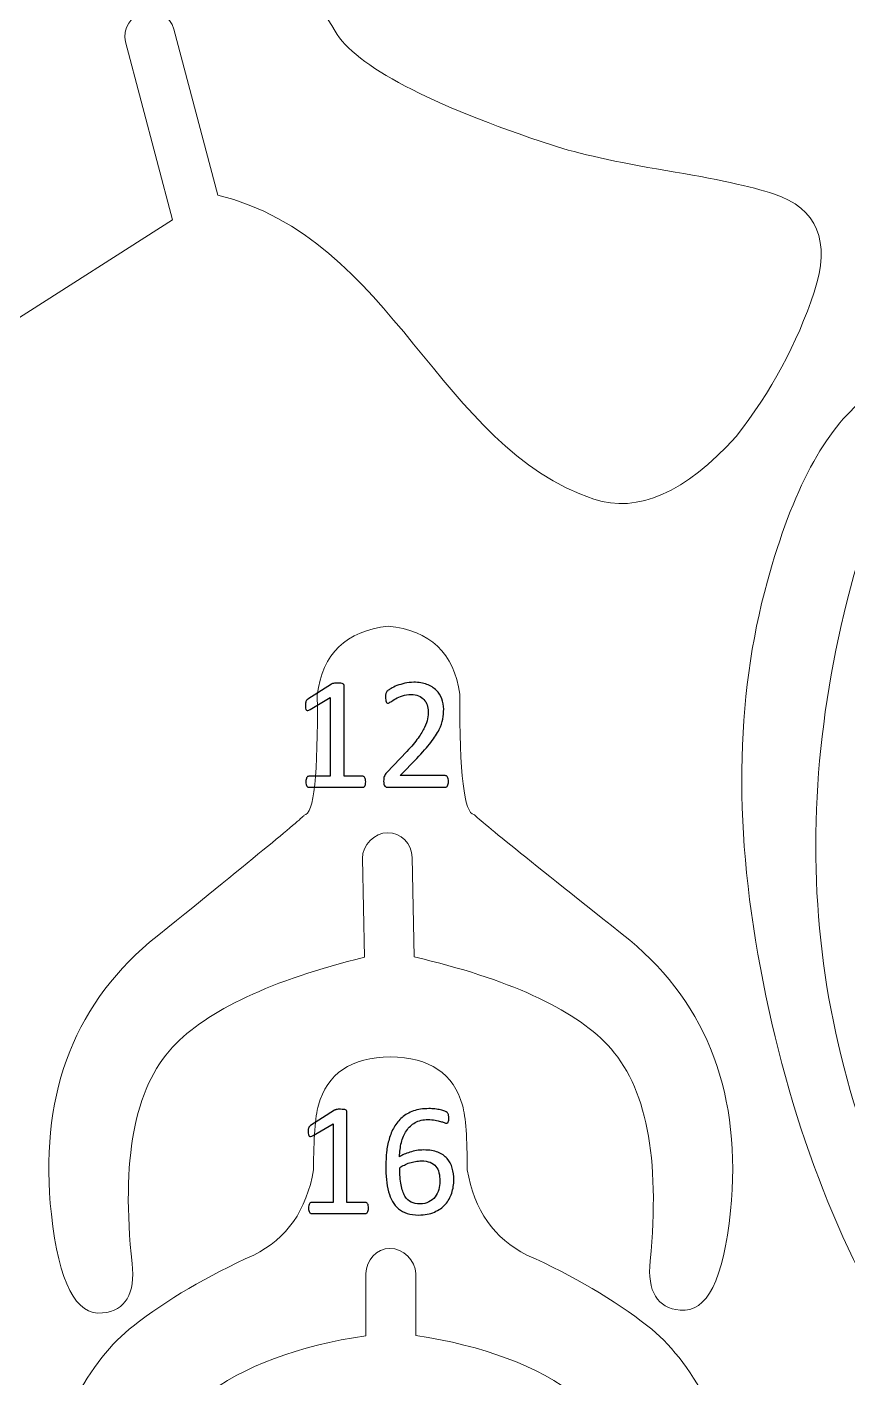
# Model space of a CAD drawing. Header units: inches. Extents: x -2.74 to 3.04, y -4.95 to 0.91.
# Drawn here: x 0.945 to 1.78, y -3.617 to -2.242 of the extents above; entities that cross this region are included whole.
import ezdxf

# ---------------------------------------------------------------- set-up
doc = ezdxf.new("R2010")
doc.units = ezdxf.units.IN
doc.header["$MEASUREMENT"] = 0
doc.layers.add('Layer 1', color=7, linetype='Continuous')

msp = doc.modelspace()

# ---------------------------------------------------------------- linework, layer by layer
at = {"layer": 'Layer 1', "color": 1, "lineweight": 9}
for points, knots in [([(1.0927, -2.4378), (1.0927, -2.4378), (0.9324, -2.5403), (0.9324, -2.5403), (0.9324, -2.5403), (0.9101, -2.533), (0.8851, -2.4835), (0.8576, -2.392), (0.8576, -2.392), (0.8773, -2.3572), (0.8871, -2.3399), (0.8871, -2.3399), (0.8871, -2.3399), (0.8982, -2.3064), (0.8578, -2.2787), (0.7661, -2.2567), (0.7661, -2.2567), (0.7549, -2.2406), (0.7492, -2.1955), (0.749, -2.1212), (0.749, -2.1212), (0.7487, -2.0469), (0.7523, -1.9986), (0.7596, -1.9763), (0.7596, -1.9763), (0.8066, -1.9588), (0.8344, -1.937), (0.843, -1.911), (0.843, -1.911), (0.8516, -1.885), (0.8441, -1.8608), (0.8205, -1.8386), (0.8205, -1.8386), (0.7969, -1.8164), (0.7881, -1.796), (0.7943, -1.7774), (0.7943, -1.7774), (0.7943, -1.7774), (0.7979, -1.7663), (0.7979, -1.7663), (0.7979, -1.7663), (0.8016, -1.7551), (0.8115, -1.7439), (0.8275, -1.7327), (0.8275, -1.7327), (1.0253, -1.6206), (1.1642, -1.4933), (1.2442, -1.3506), (1.2442, -1.3506), (1.2626, -1.3072), (1.2792, -1.2632), (1.2939, -1.2186), (1.2939, -1.2186), (1.321, -1.1739), (1.3581, -1.1552), (1.4051, -1.1625), (1.4051, -1.1625), (1.4125, -1.1278), (1.4074, -1.0993), (1.39, -1.0771), (1.39, -1.0771), (1.3726, -1.0549), (1.3657, -1.0382), (1.3694, -1.027), (1.3694, -1.027), (1.4198, -0.9117), (1.445, -0.854), (1.445, -0.854), (1.445, -0.854), (1.456, -0.8206), (1.4627, -0.7723), (1.4649, -0.7091), (1.4649, -0.7091), (1.4672, -0.6459), (1.4726, -0.6014), (1.4812, -0.5753), (1.4812, -0.5753), (1.4861, -0.5604), (1.4988, -0.5502), (1.5192, -0.5445), (1.5192, -0.5445), (1.5396, -0.5389), (1.5516, -0.5305), (1.5553, -0.5194), (1.5553, -0.5194), (1.5602, -0.5045), (1.544, -0.4785), (1.5068, -0.4415), (1.5068, -0.4415), (1.5053, -0.3833), (1.4822, -0.3283), (1.4375, -0.2764), (1.4375, -0.2764), (1.4375, -0.2764), (1.4392, -0.2337), (1.4392, -0.2337), (1.4392, -0.2337), (1.4502, -0.2002), (1.5171, -0.2037), (1.6398, -0.2442), (1.6398, -0.2442), (1.6398, -0.2442), (1.6522, -0.2503), (1.677, -0.2626), (1.677, -0.2626), (1.6884, -0.3282), (1.7041, -0.387), (1.7241, -0.4389), (1.7241, -0.4389), (1.6993, -0.4514), (1.6827, -0.4706), (1.6741, -0.4967), (1.6741, -0.4967), (1.668, -0.5153), (1.6745, -0.5329), (1.6938, -0.5495), (1.6938, -0.5495), (1.713, -0.5662), (1.719, -0.5857), (1.7116, -0.608), (1.7116, -0.608), (1.7067, -0.6229), (1.6966, -0.6474), (1.6812, -0.6815), (1.6812, -0.6815), (1.6659, -0.7156), (1.6551, -0.7419), (1.649, -0.7605), (1.649, -0.7605), (1.6257, -0.8312), (1.6191, -0.9104), (1.6293, -0.9983), (1.6293, -0.9983), (1.6395, -1.0862), (1.6428, -1.1357), (1.6391, -1.1469), (1.6391, -1.1469), (1.6354, -1.158), (1.6212, -1.1698), (1.5965, -1.1823), (1.5965, -1.1823), (1.5718, -1.1947), (1.5564, -1.2103), (1.5502, -1.2289), (1.5502, -1.2289), (1.5416, -1.2549), (1.5517, -1.2871), (1.5803, -1.3253), (1.5803, -1.3253), (1.4592, -1.4174), (1.3756, -1.496), (1.3294, -1.5611), (1.3294, -1.5611), (1.2832, -1.6263), (1.2355, -1.7332), (1.1865, -1.882), (1.1865, -1.882), (1.1804, -1.9006), (1.1656, -1.9173), (1.1421, -1.9323), (1.1421, -1.9323), (1.1186, -1.9472), (1.105, -1.9603), (1.1014, -1.9714), (1.1014, -1.9714), (1.0977, -1.9826), (1.1145, -2.0129), (1.1518, -2.0623), (1.1518, -2.0623), (1.1854, -2.1228), (1.2209, -2.184), (1.2583, -2.2458), (1.2583, -2.2458), (1.2794, -2.2816), (1.3532, -2.3204), (1.4797, -2.3621), (1.4797, -2.3621), (1.5057, -2.3706), (1.5441, -2.3792), (1.5949, -2.3877), (1.5949, -2.3877), (1.6457, -2.3962), (1.6823, -2.4041), (1.7046, -2.4115), (1.7046, -2.4115), (1.7492, -2.4262), (1.7629, -2.4596), (1.7458, -2.5116), (1.7458, -2.5116), (1.7286, -2.5637), (1.7022, -2.6127), (1.6664, -2.6586), (1.6664, -2.6586), (1.6146, -2.7157), (1.5664, -2.737), (1.5217, -2.7222), (1.5217, -2.7222), (1.3645, -2.6704), (1.3172, -2.4562), (1.1388, -2.4128)], [0, 0, 0, 0, 0.02, 0.02, 0.02, 0.02, 0.04, 0.04, 0.04, 0.04, 0.06, 0.06, 0.06, 0.06, 0.08, 0.08, 0.08, 0.08, 0.1, 0.1, 0.1, 0.1, 0.12, 0.12, 0.12, 0.12, 0.14, 0.14, 0.14, 0.14, 0.16, 0.16, 0.16, 0.16, 0.18, 0.18, 0.18, 0.18, 0.2, 0.2, 0.2, 0.2, 0.22, 0.22, 0.22, 0.22, 0.24, 0.24, 0.24, 0.24, 0.26, 0.26, 0.26, 0.26, 0.28, 0.28, 0.28, 0.28, 0.3, 0.3, 0.3, 0.3, 0.32, 0.32, 0.32, 0.32, 0.34, 0.34, 0.34, 0.34, 0.36, 0.36, 0.36, 0.36, 0.38, 0.38, 0.38, 0.38, 0.4, 0.4, 0.4, 0.4, 0.42, 0.42, 0.42, 0.42, 0.44, 0.44, 0.44, 0.44, 0.46, 0.46, 0.46, 0.46, 0.48, 0.48, 0.48, 0.48, 0.5, 0.5, 0.5, 0.5, 0.52, 0.52, 0.52, 0.52, 0.54, 0.54, 0.54, 0.54, 0.56, 0.56, 0.56, 0.56, 0.58, 0.58, 0.58, 0.58, 0.6, 0.6, 0.6, 0.6, 0.62, 0.62, 0.62, 0.62, 0.64, 0.64, 0.64, 0.64, 0.66, 0.66, 0.66, 0.66, 0.68, 0.68, 0.68, 0.68, 0.7, 0.7, 0.7, 0.7, 0.72, 0.72, 0.72, 0.72, 0.74, 0.74, 0.74, 0.74, 0.76, 0.76, 0.76, 0.76, 0.78, 0.78, 0.78, 0.78, 0.8, 0.8, 0.8, 0.8, 0.82, 0.82, 0.82, 0.82, 0.84, 0.84, 0.84, 0.84, 0.86, 0.86, 0.86, 0.86, 0.88, 0.88, 0.88, 0.88, 0.9, 0.9, 0.9, 0.9, 0.92, 0.92, 0.92, 0.92, 0.94, 0.94, 0.94, 0.94, 0.96, 0.96, 0.96, 0.96, 0.98, 0.98, 0.98, 0.98, 1, 1, 1, 1]), ([(1.1388, -2.4128), (1.1388, -2.4128), (1.0943, -2.2438), (1.0943, -2.2438), (1.0943, -2.2438), (1.0907, -2.2308), (1.0769, -2.2222), (1.0639, -2.2259), (1.0639, -2.2259), (1.0509, -2.2295), (1.0414, -2.2438), (1.045, -2.2568), (1.045, -2.2568), (1.045, -2.2568), (1.0927, -2.4378), (1.0927, -2.4378)], [0, 0, 0, 0, 0.25, 0.25, 0.25, 0.25, 0.5, 0.5, 0.5, 0.5, 0.75, 0.75, 0.75, 0.75, 1, 1, 1, 1]), ([(1.8476, -3.6049), (1.7753, -3.4958), (1.724, -3.3654), (1.6938, -3.2136), (1.6938, -3.2136), (1.6636, -3.0619), (1.6651, -2.926), (1.6982, -2.8059), (1.6982, -2.8059), (1.7238, -2.7132), (1.7569, -2.6511), (1.7976, -2.6197)], [0, 0, 0, 0, 0.333333, 0.333333, 0.333333, 0.333333, 0.666667, 0.666667, 0.666667, 0.666667, 1, 1, 1, 1]), ([(2.0111, -2.6293), (1.885, -2.6477), (1.8127, -2.704), (1.7863, -2.7998), (1.7863, -2.7998), (1.7111, -3.0726), (1.7451, -3.3267), (1.8883, -3.5619)], [0, 0, 0, 0, 0.5, 0.5, 0.5, 0.5, 1, 1, 1, 1]), ([(1.2882, -3.1886), (1.194, -3.2117), (1.1278, -3.2426), (1.0929, -3.2801), (1.0929, -3.2801), (1.054, -3.3217), (1.0403, -3.3951), (1.0517, -3.5002), (1.0517, -3.5002), (1.0551, -3.5313), (1.0451, -3.5482), (1.0217, -3.5507), (1.0217, -3.5507), (0.9945, -3.5536), (0.9771, -3.5201), (0.9695, -3.45), (0.9695, -3.45), (0.9568, -3.3332), (0.9902, -3.241), (1.0695, -3.1733), (1.0695, -3.1733), (1.1709, -3.0915), (1.2233, -3.0484), (1.2268, -3.044), (1.2268, -3.044), (1.2367, -3.0433), (1.2411, -3.0025), (1.2401, -2.9215)], [0, 0, 0, 0, 0.142857, 0.142857, 0.142857, 0.142857, 0.285714, 0.285714, 0.285714, 0.285714, 0.428571, 0.428571, 0.428571, 0.428571, 0.571429, 0.571429, 0.571429, 0.571429, 0.714286, 0.714286, 0.714286, 0.714286, 0.857143, 0.857143, 0.857143, 0.857143, 1, 1, 1, 1]), ([(1.3387, -3.1882), (1.4339, -3.2105), (1.5002, -3.2406), (1.5357, -3.278), (1.5357, -3.278), (1.5749, -3.3193), (1.5893, -3.3925), (1.5789, -3.4977), (1.5789, -3.4977), (1.5759, -3.5289), (1.586, -3.5456), (1.6094, -3.5479), (1.6094, -3.5479), (1.6367, -3.5506), (1.6538, -3.5169), (1.6607, -3.4468), (1.6607, -3.4468), (1.6723, -3.3299), (1.6381, -3.238), (1.5581, -3.1711), (1.5581, -3.1711), (1.4559, -3.0901), (1.4031, -3.0475), (1.3996, -3.0432), (1.3996, -3.0432), (1.3897, -3.0426), (1.3849, -3.0018), (1.3851, -2.9208)], [0, 0, 0, 0, 0.142857, 0.142857, 0.142857, 0.142857, 0.285714, 0.285714, 0.285714, 0.285714, 0.428571, 0.428571, 0.428571, 0.428571, 0.571429, 0.571429, 0.571429, 0.571429, 0.714286, 0.714286, 0.714286, 0.714286, 0.857143, 0.857143, 0.857143, 0.857143, 1, 1, 1, 1]), ([(1.3387, -3.1882), (1.3387, -3.1882), (1.3366, -3.0869), (1.3366, -3.0869), (1.3366, -3.0869), (1.3364, -3.0734), (1.3252, -3.0616), (1.3117, -3.0618), (1.3117, -3.0618), (1.2983, -3.062), (1.2859, -3.0745), (1.2861, -3.088), (1.2861, -3.088), (1.2861, -3.088), (1.2882, -3.1886), (1.2882, -3.1886)], [0, 0, 0, 0, 0.25, 0.25, 0.25, 0.25, 0.5, 0.5, 0.5, 0.5, 0.75, 0.75, 0.75, 0.75, 1, 1, 1, 1]), ([(1.2364, -3.405), (1.2363, -3.3732), (1.238, -3.3512), (1.2413, -3.3393), (1.2413, -3.3393), (1.2502, -3.307), (1.2745, -3.2905), (1.3146, -3.2899)], [0, 0, 0, 0, 0.5, 0.5, 0.5, 0.5, 1, 1, 1, 1]), ([(1.3928, -3.405), (1.3928, -3.3732), (1.3912, -3.3512), (1.3879, -3.3393), (1.3879, -3.3393), (1.379, -3.307), (1.3547, -3.2905), (1.3146, -3.2899)], [0, 0, 0, 0, 0.5, 0.5, 0.5, 0.5, 1, 1, 1, 1]), ([(1.0528, -3.564), (1.0871, -3.5371), (1.1281, -3.513), (1.1757, -3.4917), (1.1757, -3.4917), (1.2091, -3.4751), (1.2293, -3.4462), (1.2364, -3.405)], [0, 0, 0, 0, 0.5, 0.5, 0.5, 0.5, 1, 1, 1, 1]), ([(1.5764, -3.564), (1.5421, -3.5371), (1.5011, -3.513), (1.4534, -3.4917), (1.4534, -3.4917), (1.4201, -3.4751), (1.3999, -3.4462), (1.3928, -3.405)], [0, 0, 0, 0, 0.5, 0.5, 0.5, 0.5, 1, 1, 1, 1]), ([(1.2897, -3.5739), (1.2897, -3.5739), (1.2897, -3.5106), (1.2897, -3.5106), (1.2897, -3.5106), (1.2897, -3.4971), (1.3006, -3.4851), (1.314, -3.485), (1.314, -3.485), (1.3275, -3.485), (1.3402, -3.4972), (1.3403, -3.5106), (1.3403, -3.5106), (1.3403, -3.5106), (1.3403, -3.5737), (1.3403, -3.5737)], [0, 0, 0, 0, 0.25, 0.25, 0.25, 0.25, 0.5, 0.5, 0.5, 0.5, 0.75, 0.75, 0.75, 0.75, 1, 1, 1, 1]), ([(1.1078, -4.6459), (1.0283, -4.526), (0.972, -4.3828), (0.9388, -4.2162), (0.9388, -4.2162), (0.9057, -4.0496), (0.9073, -3.9003), (0.9436, -3.7685), (0.9436, -3.7685), (0.9717, -3.6666), (1.0081, -3.5985), (1.0528, -3.564)], [0, 0, 0, 0, 0.333333, 0.333333, 0.333333, 0.333333, 0.666667, 0.666667, 0.666667, 0.666667, 1, 1, 1, 1]), ([(1.2897, -3.5739), (1.1513, -3.5942), (1.0694, -3.6566), (1.0404, -3.7617), (1.0404, -3.7617), (0.9578, -4.0613), (0.9951, -4.3403), (1.1524, -4.5987)], [0, 0, 0, 0, 0.5, 0.5, 0.5, 0.5, 1, 1, 1, 1]), ([(1.3403, -3.5737), (1.4783, -3.5941), (1.5598, -3.6568), (1.5888, -3.7617), (1.5888, -3.7617), (1.6714, -4.0613), (1.634, -4.3403), (1.4768, -4.5987)], [0, 0, 0, 0, 0.5, 0.5, 0.5, 0.5, 1, 1, 1, 1]), ([(1.5214, -4.6459), (1.6009, -4.526), (1.6572, -4.3828), (1.6904, -4.2162), (1.6904, -4.2162), (1.7235, -4.0496), (1.7219, -3.9003), (1.6855, -3.7685), (1.6855, -3.7685), (1.6575, -3.6666), (1.6211, -3.5985), (1.5764, -3.564)], [0, 0, 0, 0, 0.333333, 0.333333, 0.333333, 0.333333, 0.666667, 0.666667, 0.666667, 0.666667, 1, 1, 1, 1])]:
    msp.add_open_spline(points, degree=3, knots=knots, dxfattribs=at)
for points in [[(1.2401, -2.9215), (1.2454, -2.8796), (1.2695, -2.8563), (1.3123, -2.8516)], [(1.3851, -2.9208), (1.3794, -2.8789), (1.3552, -2.8559), (1.3123, -2.8516)]]:
    msp.add_open_spline(points, degree=3, dxfattribs=at)
at = {"layer": 'Layer 1'}
for points, knots in [([(1.2894, -3.01), (1.2894, -3.0111), (1.2893, -3.0119), (1.2891, -3.0127), (1.2891, -3.0127), (1.2889, -3.0134), (1.2887, -3.0139), (1.2885, -3.0144), (1.2885, -3.0144), (1.2882, -3.0148), (1.2879, -3.0151), (1.2875, -3.0153), (1.2875, -3.0153), (1.2872, -3.0155), (1.2868, -3.0156), (1.2864, -3.0156), (1.2864, -3.0156), (1.2864, -3.0156), (1.2314, -3.0156), (1.2314, -3.0156), (1.2314, -3.0156), (1.231, -3.0156), (1.2307, -3.0155), (1.2304, -3.0153), (1.2304, -3.0153), (1.23, -3.0151), (1.2297, -3.0148), (1.2294, -3.0144), (1.2294, -3.0144), (1.2291, -3.0139), (1.2289, -3.0134), (1.2287, -3.0127), (1.2287, -3.0127), (1.2286, -3.0119), (1.2285, -3.0111), (1.2285, -3.01), (1.2285, -3.01), (1.2285, -3.0091), (1.2286, -3.0082), (1.2287, -3.0075), (1.2287, -3.0075), (1.2289, -3.0068), (1.2291, -3.0062), (1.2293, -3.0058), (1.2293, -3.0058), (1.2296, -3.0053), (1.2299, -3.005), (1.2302, -3.0047), (1.2302, -3.0047), (1.2306, -3.0045), (1.231, -3.0044), (1.2314, -3.0044), (1.2314, -3.0044), (1.2314, -3.0044), (1.2534, -3.0044), (1.2534, -3.0044), (1.2534, -3.0044), (1.2534, -3.0044), (1.2534, -2.9243), (1.2534, -2.9243), (1.2534, -2.9243), (1.2534, -2.9243), (1.233, -2.9364), (1.233, -2.9364), (1.233, -2.9364), (1.232, -2.9369), (1.2312, -2.9373), (1.2306, -2.9374), (1.2306, -2.9374), (1.2299, -2.9375), (1.2294, -2.9374), (1.2291, -2.937), (1.2291, -2.937), (1.2287, -2.9367), (1.2284, -2.9361), (1.2283, -2.9352), (1.2283, -2.9352), (1.2281, -2.9344), (1.2281, -2.9334), (1.2281, -2.9322), (1.2281, -2.9322), (1.2281, -2.9312), (1.2281, -2.9305), (1.2282, -2.9298), (1.2282, -2.9298), (1.2283, -2.9292), (1.2284, -2.9286), (1.2286, -2.9282), (1.2286, -2.9282), (1.2287, -2.9277), (1.229, -2.9274), (1.2293, -2.927), (1.2293, -2.927), (1.2296, -2.9267), (1.2299, -2.9264), (1.2304, -2.926), (1.2304, -2.926), (1.2304, -2.926), (1.2547, -2.9105), (1.2547, -2.9105), (1.2547, -2.9105), (1.2549, -2.9104), (1.2552, -2.9102), (1.2555, -2.9101), (1.2555, -2.9101), (1.2558, -2.91), (1.2562, -2.9099), (1.2567, -2.9098), (1.2567, -2.9098), (1.2572, -2.9097), (1.2578, -2.9096), (1.2584, -2.9096), (1.2584, -2.9096), (1.2591, -2.9095), (1.2599, -2.9095), (1.2609, -2.9095), (1.2609, -2.9095), (1.2622, -2.9095), (1.2633, -2.9096), (1.2641, -2.9097), (1.2641, -2.9097), (1.265, -2.9098), (1.2657, -2.91), (1.2662, -2.9102), (1.2662, -2.9102), (1.2666, -2.9103), (1.267, -2.9106), (1.2671, -2.9109), (1.2671, -2.9109), (1.2673, -2.9112), (1.2674, -2.9115), (1.2674, -2.9118), (1.2674, -2.9118), (1.2674, -2.9118), (1.2674, -3.0044), (1.2674, -3.0044), (1.2674, -3.0044), (1.2674, -3.0044), (1.2864, -3.0044), (1.2864, -3.0044), (1.2864, -3.0044), (1.2869, -3.0044), (1.2873, -3.0045), (1.2876, -3.0047), (1.2876, -3.0047), (1.288, -3.005), (1.2883, -3.0053), (1.2886, -3.0058), (1.2886, -3.0058), (1.2888, -3.0062), (1.289, -3.0068), (1.2892, -3.0075), (1.2892, -3.0075), (1.2893, -3.0082), (1.2894, -3.0091), (1.2894, -3.01)], [0, 0, 0, 0, 0.025641, 0.025641, 0.025641, 0.025641, 0.051282, 0.051282, 0.051282, 0.051282, 0.076923, 0.076923, 0.076923, 0.076923, 0.102564, 0.102564, 0.102564, 0.102564, 0.128205, 0.128205, 0.128205, 0.128205, 0.153846, 0.153846, 0.153846, 0.153846, 0.179487, 0.179487, 0.179487, 0.179487, 0.205128, 0.205128, 0.205128, 0.205128, 0.230769, 0.230769, 0.230769, 0.230769, 0.25641, 0.25641, 0.25641, 0.25641, 0.282051, 0.282051, 0.282051, 0.282051, 0.307692, 0.307692, 0.307692, 0.307692, 0.333333, 0.333333, 0.333333, 0.333333, 0.358974, 0.358974, 0.358974, 0.358974, 0.384615, 0.384615, 0.384615, 0.384615, 0.410256, 0.410256, 0.410256, 0.410256, 0.435897, 0.435897, 0.435897, 0.435897, 0.461538, 0.461538, 0.461538, 0.461538, 0.487179, 0.487179, 0.487179, 0.487179, 0.512821, 0.512821, 0.512821, 0.512821, 0.538462, 0.538462, 0.538462, 0.538462, 0.564103, 0.564103, 0.564103, 0.564103, 0.589744, 0.589744, 0.589744, 0.589744, 0.615385, 0.615385, 0.615385, 0.615385, 0.641026, 0.641026, 0.641026, 0.641026, 0.666667, 0.666667, 0.666667, 0.666667, 0.692308, 0.692308, 0.692308, 0.692308, 0.717949, 0.717949, 0.717949, 0.717949, 0.74359, 0.74359, 0.74359, 0.74359, 0.769231, 0.769231, 0.769231, 0.769231, 0.794872, 0.794872, 0.794872, 0.794872, 0.820513, 0.820513, 0.820513, 0.820513, 0.846154, 0.846154, 0.846154, 0.846154, 0.871795, 0.871795, 0.871795, 0.871795, 0.897436, 0.897436, 0.897436, 0.897436, 0.923077, 0.923077, 0.923077, 0.923077, 0.948718, 0.948718, 0.948718, 0.948718, 0.974359, 0.974359, 0.974359, 0.974359, 1, 1, 1, 1]), ([(1.3736, -3.0095), (1.3736, -3.0105), (1.3735, -3.0114), (1.3734, -3.0122), (1.3734, -3.0122), (1.3733, -3.0129), (1.3731, -3.0135), (1.3728, -3.0141), (1.3728, -3.0141), (1.3726, -3.0146), (1.3723, -3.015), (1.3718, -3.0152), (1.3718, -3.0152), (1.3714, -3.0155), (1.371, -3.0156), (1.3705, -3.0156), (1.3705, -3.0156), (1.3705, -3.0156), (1.3123, -3.0156), (1.3123, -3.0156), (1.3123, -3.0156), (1.3116, -3.0156), (1.3109, -3.0155), (1.3103, -3.0153), (1.3103, -3.0153), (1.3098, -3.0151), (1.3093, -3.0148), (1.3088, -3.0144), (1.3088, -3.0144), (1.3084, -3.0139), (1.3081, -3.0133), (1.3079, -3.0125), (1.3079, -3.0125), (1.3078, -3.0117), (1.3077, -3.0107), (1.3077, -3.0095), (1.3077, -3.0095), (1.3077, -3.0084), (1.3077, -3.0074), (1.3078, -3.0066), (1.3078, -3.0066), (1.3079, -3.0058), (1.3081, -3.0051), (1.3083, -3.0045), (1.3083, -3.0045), (1.3086, -3.0039), (1.3089, -3.0032), (1.3093, -3.0026), (1.3093, -3.0026), (1.3098, -3.002), (1.3103, -3.0013), (1.3109, -3.0006), (1.3109, -3.0006), (1.3109, -3.0006), (1.3314, -2.979), (1.3314, -2.979), (1.3314, -2.979), (1.3361, -2.974), (1.3399, -2.9695), (1.3427, -2.9655), (1.3427, -2.9655), (1.3456, -2.9616), (1.3478, -2.958), (1.3493, -2.9547), (1.3493, -2.9547), (1.3508, -2.9514), (1.3519, -2.9485), (1.3523, -2.9458), (1.3523, -2.9458), (1.3528, -2.9432), (1.3531, -2.9407), (1.3531, -2.9384), (1.3531, -2.9384), (1.3531, -2.936), (1.3527, -2.9338), (1.3519, -2.9317), (1.3519, -2.9317), (1.3512, -2.9296), (1.3501, -2.9278), (1.3486, -2.9262), (1.3486, -2.9262), (1.3472, -2.9247), (1.3454, -2.9234), (1.3432, -2.9225), (1.3432, -2.9225), (1.3411, -2.9215), (1.3386, -2.9211), (1.3358, -2.9211), (1.3358, -2.9211), (1.3324, -2.9211), (1.3295, -2.9215), (1.3268, -2.9225), (1.3268, -2.9225), (1.3242, -2.9234), (1.3219, -2.9244), (1.3199, -2.9255), (1.3199, -2.9255), (1.3179, -2.9266), (1.3163, -2.9276), (1.3149, -2.9285), (1.3149, -2.9285), (1.3136, -2.9294), (1.3126, -2.9299), (1.312, -2.9299), (1.312, -2.9299), (1.3116, -2.9299), (1.3113, -2.9298), (1.311, -2.9295), (1.311, -2.9295), (1.3107, -2.9293), (1.3104, -2.929), (1.3102, -2.9285), (1.3102, -2.9285), (1.31, -2.928), (1.3099, -2.9274), (1.3098, -2.9265), (1.3098, -2.9265), (1.3097, -2.9257), (1.3096, -2.9247), (1.3096, -2.9236), (1.3096, -2.9236), (1.3096, -2.9228), (1.3096, -2.9221), (1.3097, -2.9215), (1.3097, -2.9215), (1.3098, -2.9209), (1.3099, -2.9204), (1.31, -2.92), (1.31, -2.92), (1.3101, -2.9195), (1.3103, -2.9191), (1.3105, -2.9187), (1.3105, -2.9187), (1.3107, -2.9184), (1.3112, -2.9179), (1.3118, -2.9173), (1.3118, -2.9173), (1.3125, -2.9167), (1.3136, -2.916), (1.3152, -2.915), (1.3152, -2.915), (1.3168, -2.914), (1.3188, -2.913), (1.3212, -2.9121), (1.3212, -2.9121), (1.3236, -2.9112), (1.3263, -2.9104), (1.3292, -2.9097), (1.3292, -2.9097), (1.3321, -2.909), (1.3351, -2.9087), (1.3383, -2.9087), (1.3383, -2.9087), (1.3434, -2.9087), (1.3479, -2.9094), (1.3517, -2.9109), (1.3517, -2.9109), (1.3556, -2.9123), (1.3587, -2.9143), (1.3613, -2.9168), (1.3613, -2.9168), (1.3638, -2.9193), (1.3657, -2.9222), (1.3669, -2.9255), (1.3669, -2.9255), (1.3682, -2.9288), (1.3688, -2.9323), (1.3688, -2.9361), (1.3688, -2.9361), (1.3688, -2.9394), (1.3685, -2.9428), (1.3679, -2.9461), (1.3679, -2.9461), (1.3673, -2.9495), (1.366, -2.9531), (1.3641, -2.9569), (1.3641, -2.9569), (1.3622, -2.9608), (1.3594, -2.9651), (1.3558, -2.9699), (1.3558, -2.9699), (1.3521, -2.9746), (1.3473, -2.9801), (1.3413, -2.9863), (1.3413, -2.9863), (1.3413, -2.9863), (1.3246, -3.0037), (1.3246, -3.0037), (1.3246, -3.0037), (1.3246, -3.0037), (1.3704, -3.0037), (1.3704, -3.0037), (1.3704, -3.0037), (1.3708, -3.0037), (1.3713, -3.0038), (1.3717, -3.004), (1.3717, -3.004), (1.3721, -3.0043), (1.3724, -3.0047), (1.3727, -3.0052), (1.3727, -3.0052), (1.373, -3.0057), (1.3733, -3.0063), (1.3734, -3.007), (1.3734, -3.007), (1.3735, -3.0077), (1.3736, -3.0086), (1.3736, -3.0095)], [0, 0, 0, 0, 0.019231, 0.019231, 0.019231, 0.019231, 0.038462, 0.038462, 0.038462, 0.038462, 0.057692, 0.057692, 0.057692, 0.057692, 0.076923, 0.076923, 0.076923, 0.076923, 0.096154, 0.096154, 0.096154, 0.096154, 0.115385, 0.115385, 0.115385, 0.115385, 0.134615, 0.134615, 0.134615, 0.134615, 0.153846, 0.153846, 0.153846, 0.153846, 0.173077, 0.173077, 0.173077, 0.173077, 0.192308, 0.192308, 0.192308, 0.192308, 0.211538, 0.211538, 0.211538, 0.211538, 0.230769, 0.230769, 0.230769, 0.230769, 0.25, 0.25, 0.25, 0.25, 0.269231, 0.269231, 0.269231, 0.269231, 0.288462, 0.288462, 0.288462, 0.288462, 0.307692, 0.307692, 0.307692, 0.307692, 0.326923, 0.326923, 0.326923, 0.326923, 0.346154, 0.346154, 0.346154, 0.346154, 0.365385, 0.365385, 0.365385, 0.365385, 0.384615, 0.384615, 0.384615, 0.384615, 0.403846, 0.403846, 0.403846, 0.403846, 0.423077, 0.423077, 0.423077, 0.423077, 0.442308, 0.442308, 0.442308, 0.442308, 0.461538, 0.461538, 0.461538, 0.461538, 0.480769, 0.480769, 0.480769, 0.480769, 0.5, 0.5, 0.5, 0.5, 0.519231, 0.519231, 0.519231, 0.519231, 0.538462, 0.538462, 0.538462, 0.538462, 0.557692, 0.557692, 0.557692, 0.557692, 0.576923, 0.576923, 0.576923, 0.576923, 0.596154, 0.596154, 0.596154, 0.596154, 0.615385, 0.615385, 0.615385, 0.615385, 0.634615, 0.634615, 0.634615, 0.634615, 0.653846, 0.653846, 0.653846, 0.653846, 0.673077, 0.673077, 0.673077, 0.673077, 0.692308, 0.692308, 0.692308, 0.692308, 0.711538, 0.711538, 0.711538, 0.711538, 0.730769, 0.730769, 0.730769, 0.730769, 0.75, 0.75, 0.75, 0.75, 0.769231, 0.769231, 0.769231, 0.769231, 0.788462, 0.788462, 0.788462, 0.788462, 0.807692, 0.807692, 0.807692, 0.807692, 0.826923, 0.826923, 0.826923, 0.826923, 0.846154, 0.846154, 0.846154, 0.846154, 0.865385, 0.865385, 0.865385, 0.865385, 0.884615, 0.884615, 0.884615, 0.884615, 0.903846, 0.903846, 0.903846, 0.903846, 0.923077, 0.923077, 0.923077, 0.923077, 0.942308, 0.942308, 0.942308, 0.942308, 0.961538, 0.961538, 0.961538, 0.961538, 0.980769, 0.980769, 0.980769, 0.980769, 1, 1, 1, 1]), ([(1.2922, -3.4439), (1.2922, -3.4449), (1.2921, -3.4458), (1.2919, -3.4465), (1.2919, -3.4465), (1.2918, -3.4472), (1.2915, -3.4478), (1.2913, -3.4482), (1.2913, -3.4482), (1.291, -3.4486), (1.2907, -3.449), (1.2904, -3.4491), (1.2904, -3.4491), (1.29, -3.4493), (1.2896, -3.4494), (1.2892, -3.4494), (1.2892, -3.4494), (1.2892, -3.4494), (1.2342, -3.4494), (1.2342, -3.4494), (1.2342, -3.4494), (1.2339, -3.4494), (1.2335, -3.4493), (1.2332, -3.4491), (1.2332, -3.4491), (1.2329, -3.449), (1.2325, -3.4486), (1.2322, -3.4482), (1.2322, -3.4482), (1.2319, -3.4478), (1.2317, -3.4472), (1.2315, -3.4465), (1.2315, -3.4465), (1.2314, -3.4458), (1.2313, -3.4449), (1.2313, -3.4439), (1.2313, -3.4439), (1.2313, -3.4429), (1.2314, -3.4421), (1.2315, -3.4414), (1.2315, -3.4414), (1.2317, -3.4407), (1.2319, -3.4401), (1.2322, -3.4396), (1.2322, -3.4396), (1.2324, -3.4391), (1.2327, -3.4388), (1.233, -3.4386), (1.233, -3.4386), (1.2334, -3.4383), (1.2338, -3.4382), (1.2342, -3.4382), (1.2342, -3.4382), (1.2342, -3.4382), (1.2562, -3.4382), (1.2562, -3.4382), (1.2562, -3.4382), (1.2562, -3.4382), (1.2562, -3.3581), (1.2562, -3.3581), (1.2562, -3.3581), (1.2562, -3.3581), (1.2359, -3.3702), (1.2359, -3.3702), (1.2359, -3.3702), (1.2348, -3.3708), (1.234, -3.3711), (1.2334, -3.3712), (1.2334, -3.3712), (1.2328, -3.3713), (1.2323, -3.3712), (1.2319, -3.3708), (1.2319, -3.3708), (1.2315, -3.3705), (1.2312, -3.3699), (1.2311, -3.3691), (1.2311, -3.3691), (1.231, -3.3683), (1.2309, -3.3673), (1.2309, -3.366), (1.2309, -3.366), (1.2309, -3.3651), (1.2309, -3.3643), (1.231, -3.3637), (1.231, -3.3637), (1.2311, -3.363), (1.2312, -3.3625), (1.2314, -3.362), (1.2314, -3.362), (1.2315, -3.3616), (1.2318, -3.3612), (1.2321, -3.3609), (1.2321, -3.3609), (1.2324, -3.3606), (1.2328, -3.3602), (1.2333, -3.3599), (1.2333, -3.3599), (1.2333, -3.3599), (1.2575, -3.3444), (1.2575, -3.3444), (1.2575, -3.3444), (1.2577, -3.3442), (1.258, -3.3441), (1.2583, -3.344), (1.2583, -3.344), (1.2587, -3.3438), (1.259, -3.3437), (1.2595, -3.3436), (1.2595, -3.3436), (1.26, -3.3435), (1.2606, -3.3435), (1.2613, -3.3434), (1.2613, -3.3434), (1.2619, -3.3434), (1.2627, -3.3434), (1.2637, -3.3434), (1.2637, -3.3434), (1.265, -3.3434), (1.2661, -3.3435), (1.267, -3.3435), (1.267, -3.3435), (1.2678, -3.3437), (1.2685, -3.3438), (1.269, -3.344), (1.269, -3.344), (1.2695, -3.3442), (1.2698, -3.3444), (1.27, -3.3447), (1.27, -3.3447), (1.2701, -3.345), (1.2702, -3.3453), (1.2702, -3.3457), (1.2702, -3.3457), (1.2702, -3.3457), (1.2702, -3.4382), (1.2702, -3.4382), (1.2702, -3.4382), (1.2702, -3.4382), (1.2892, -3.4382), (1.2892, -3.4382), (1.2892, -3.4382), (1.2897, -3.4382), (1.2901, -3.4383), (1.2905, -3.4386), (1.2905, -3.4386), (1.2909, -3.4388), (1.2912, -3.4391), (1.2914, -3.4396), (1.2914, -3.4396), (1.2917, -3.4401), (1.2919, -3.4407), (1.292, -3.4414), (1.292, -3.4414), (1.2921, -3.4421), (1.2922, -3.4429), (1.2922, -3.4439)], [0, 0, 0, 0, 0.025641, 0.025641, 0.025641, 0.025641, 0.051282, 0.051282, 0.051282, 0.051282, 0.076923, 0.076923, 0.076923, 0.076923, 0.102564, 0.102564, 0.102564, 0.102564, 0.128205, 0.128205, 0.128205, 0.128205, 0.153846, 0.153846, 0.153846, 0.153846, 0.179487, 0.179487, 0.179487, 0.179487, 0.205128, 0.205128, 0.205128, 0.205128, 0.230769, 0.230769, 0.230769, 0.230769, 0.25641, 0.25641, 0.25641, 0.25641, 0.282051, 0.282051, 0.282051, 0.282051, 0.307692, 0.307692, 0.307692, 0.307692, 0.333333, 0.333333, 0.333333, 0.333333, 0.358974, 0.358974, 0.358974, 0.358974, 0.384615, 0.384615, 0.384615, 0.384615, 0.410256, 0.410256, 0.410256, 0.410256, 0.435897, 0.435897, 0.435897, 0.435897, 0.461538, 0.461538, 0.461538, 0.461538, 0.487179, 0.487179, 0.487179, 0.487179, 0.512821, 0.512821, 0.512821, 0.512821, 0.538462, 0.538462, 0.538462, 0.538462, 0.564103, 0.564103, 0.564103, 0.564103, 0.589744, 0.589744, 0.589744, 0.589744, 0.615385, 0.615385, 0.615385, 0.615385, 0.641026, 0.641026, 0.641026, 0.641026, 0.666667, 0.666667, 0.666667, 0.666667, 0.692308, 0.692308, 0.692308, 0.692308, 0.717949, 0.717949, 0.717949, 0.717949, 0.74359, 0.74359, 0.74359, 0.74359, 0.769231, 0.769231, 0.769231, 0.769231, 0.794872, 0.794872, 0.794872, 0.794872, 0.820513, 0.820513, 0.820513, 0.820513, 0.846154, 0.846154, 0.846154, 0.846154, 0.871795, 0.871795, 0.871795, 0.871795, 0.897436, 0.897436, 0.897436, 0.897436, 0.923077, 0.923077, 0.923077, 0.923077, 0.948718, 0.948718, 0.948718, 0.948718, 0.974359, 0.974359, 0.974359, 0.974359, 1, 1, 1, 1]), ([(1.3791, -3.4153), (1.3791, -3.4199), (1.3784, -3.4244), (1.377, -3.4287), (1.377, -3.4287), (1.3756, -3.433), (1.3734, -3.4368), (1.3705, -3.4401), (1.3705, -3.4401), (1.3675, -3.4434), (1.3638, -3.446), (1.3593, -3.448), (1.3593, -3.448), (1.3548, -3.45), (1.3495, -3.451), (1.3434, -3.451), (1.3434, -3.451), (1.339, -3.451), (1.3351, -3.4504), (1.3317, -3.4493), (1.3317, -3.4493), (1.3284, -3.4483), (1.3254, -3.4467), (1.3229, -3.4447), (1.3229, -3.4447), (1.3204, -3.4427), (1.3184, -3.4402), (1.3167, -3.4373), (1.3167, -3.4373), (1.3151, -3.4344), (1.3137, -3.431), (1.3127, -3.4273), (1.3127, -3.4273), (1.3117, -3.4235), (1.311, -3.4195), (1.3106, -3.415), (1.3106, -3.415), (1.3101, -3.4106), (1.3099, -3.4058), (1.3099, -3.4007), (1.3099, -3.4007), (1.3099, -3.3962), (1.3102, -3.3916), (1.3107, -3.387), (1.3107, -3.387), (1.3111, -3.3824), (1.312, -3.378), (1.3133, -3.3737), (1.3133, -3.3737), (1.3145, -3.3694), (1.3162, -3.3653), (1.3184, -3.3616), (1.3184, -3.3616), (1.3205, -3.3578), (1.3232, -3.3545), (1.3264, -3.3517), (1.3264, -3.3517), (1.3296, -3.3489), (1.3335, -3.3467), (1.338, -3.3451), (1.338, -3.3451), (1.3425, -3.3435), (1.3477, -3.3427), (1.3537, -3.3427), (1.3537, -3.3427), (1.3557, -3.3427), (1.3577, -3.3428), (1.3598, -3.343), (1.3598, -3.343), (1.3619, -3.3433), (1.3638, -3.3436), (1.3655, -3.344), (1.3655, -3.344), (1.3672, -3.3444), (1.3687, -3.3448), (1.3699, -3.3453), (1.3699, -3.3453), (1.3711, -3.3458), (1.3719, -3.3462), (1.3723, -3.3465), (1.3723, -3.3465), (1.3726, -3.3468), (1.3729, -3.3472), (1.3731, -3.3475), (1.3731, -3.3475), (1.3733, -3.3478), (1.3735, -3.3482), (1.3736, -3.3487), (1.3736, -3.3487), (1.3737, -3.349), (1.3737, -3.3495), (1.3738, -3.35), (1.3738, -3.35), (1.3739, -3.3505), (1.3739, -3.3512), (1.3739, -3.3519), (1.3739, -3.3519), (1.3739, -3.3529), (1.3739, -3.3538), (1.3739, -3.3545), (1.3739, -3.3545), (1.3738, -3.3552), (1.3737, -3.3557), (1.3735, -3.3562), (1.3735, -3.3562), (1.3733, -3.3566), (1.3731, -3.3569), (1.3728, -3.3572), (1.3728, -3.3572), (1.3725, -3.3574), (1.3721, -3.3575), (1.3716, -3.3575), (1.3716, -3.3575), (1.371, -3.3575), (1.3702, -3.3573), (1.3692, -3.3569), (1.3692, -3.3569), (1.3681, -3.3565), (1.3669, -3.3561), (1.3654, -3.3557), (1.3654, -3.3557), (1.364, -3.3552), (1.3622, -3.3548), (1.3601, -3.3544), (1.3601, -3.3544), (1.358, -3.354), (1.3556, -3.3538), (1.3528, -3.3538), (1.3528, -3.3538), (1.3478, -3.3538), (1.3434, -3.3548), (1.3398, -3.3569), (1.3398, -3.3569), (1.3362, -3.359), (1.3332, -3.3617), (1.3309, -3.3652), (1.3309, -3.3652), (1.3286, -3.3687), (1.3269, -3.3727), (1.3257, -3.3773), (1.3257, -3.3773), (1.3246, -3.3819), (1.324, -3.3867), (1.3238, -3.3917), (1.3238, -3.3917), (1.3252, -3.3908), (1.3268, -3.39), (1.3286, -3.3892), (1.3286, -3.3892), (1.3304, -3.3884), (1.3323, -3.3877), (1.3344, -3.387), (1.3344, -3.387), (1.3365, -3.3863), (1.3387, -3.3858), (1.341, -3.3854), (1.341, -3.3854), (1.3434, -3.385), (1.3458, -3.3848), (1.3485, -3.3848), (1.3485, -3.3848), (1.3542, -3.3848), (1.359, -3.3856), (1.3629, -3.3871), (1.3629, -3.3871), (1.3668, -3.3887), (1.37, -3.3908), (1.3724, -3.3936), (1.3724, -3.3936), (1.3748, -3.3963), (1.3765, -3.3995), (1.3775, -3.4032), (1.3775, -3.4032), (1.3786, -3.407), (1.3791, -3.411), (1.3791, -3.4153)], [0, 0, 0, 0, 0.022727, 0.022727, 0.022727, 0.022727, 0.045455, 0.045455, 0.045455, 0.045455, 0.068182, 0.068182, 0.068182, 0.068182, 0.090909, 0.090909, 0.090909, 0.090909, 0.113636, 0.113636, 0.113636, 0.113636, 0.136364, 0.136364, 0.136364, 0.136364, 0.159091, 0.159091, 0.159091, 0.159091, 0.181818, 0.181818, 0.181818, 0.181818, 0.204545, 0.204545, 0.204545, 0.204545, 0.227273, 0.227273, 0.227273, 0.227273, 0.25, 0.25, 0.25, 0.25, 0.272727, 0.272727, 0.272727, 0.272727, 0.295455, 0.295455, 0.295455, 0.295455, 0.318182, 0.318182, 0.318182, 0.318182, 0.340909, 0.340909, 0.340909, 0.340909, 0.363636, 0.363636, 0.363636, 0.363636, 0.386364, 0.386364, 0.386364, 0.386364, 0.409091, 0.409091, 0.409091, 0.409091, 0.431818, 0.431818, 0.431818, 0.431818, 0.454545, 0.454545, 0.454545, 0.454545, 0.477273, 0.477273, 0.477273, 0.477273, 0.5, 0.5, 0.5, 0.5, 0.522727, 0.522727, 0.522727, 0.522727, 0.545455, 0.545455, 0.545455, 0.545455, 0.568182, 0.568182, 0.568182, 0.568182, 0.590909, 0.590909, 0.590909, 0.590909, 0.613636, 0.613636, 0.613636, 0.613636, 0.636364, 0.636364, 0.636364, 0.636364, 0.659091, 0.659091, 0.659091, 0.659091, 0.681818, 0.681818, 0.681818, 0.681818, 0.704545, 0.704545, 0.704545, 0.704545, 0.727273, 0.727273, 0.727273, 0.727273, 0.75, 0.75, 0.75, 0.75, 0.772727, 0.772727, 0.772727, 0.772727, 0.795455, 0.795455, 0.795455, 0.795455, 0.818182, 0.818182, 0.818182, 0.818182, 0.840909, 0.840909, 0.840909, 0.840909, 0.863636, 0.863636, 0.863636, 0.863636, 0.886364, 0.886364, 0.886364, 0.886364, 0.909091, 0.909091, 0.909091, 0.909091, 0.931818, 0.931818, 0.931818, 0.931818, 0.954545, 0.954545, 0.954545, 0.954545, 0.977273, 0.977273, 0.977273, 0.977273, 1, 1, 1, 1]), ([(1.3649, -3.4166), (1.3649, -3.4135), (1.3646, -3.4106), (1.364, -3.408), (1.364, -3.408), (1.3634, -3.4055), (1.3623, -3.4033), (1.3609, -3.4015), (1.3609, -3.4015), (1.3594, -3.3997), (1.3574, -3.3983), (1.355, -3.3973), (1.355, -3.3973), (1.3526, -3.3964), (1.3495, -3.3959), (1.346, -3.3959), (1.346, -3.3959), (1.344, -3.3959), (1.342, -3.3961), (1.34, -3.3964), (1.34, -3.3964), (1.3379, -3.3968), (1.336, -3.3973), (1.3341, -3.3979), (1.3341, -3.3979), (1.3323, -3.3985), (1.3305, -3.3992), (1.3288, -3.4001), (1.3288, -3.4001), (1.327, -3.4009), (1.3255, -3.4018), (1.3241, -3.4028), (1.3241, -3.4028), (1.3241, -3.4098), (1.3245, -3.4157), (1.3254, -3.4204), (1.3254, -3.4204), (1.3263, -3.4251), (1.3276, -3.4289), (1.3293, -3.4317), (1.3293, -3.4317), (1.331, -3.4346), (1.3332, -3.4366), (1.3357, -3.4378), (1.3357, -3.4378), (1.3383, -3.439), (1.3412, -3.4396), (1.3447, -3.4396), (1.3447, -3.4396), (1.3481, -3.4396), (1.3512, -3.439), (1.3537, -3.4377), (1.3537, -3.4377), (1.3562, -3.4364), (1.3584, -3.4346), (1.36, -3.4325), (1.36, -3.4325), (1.3617, -3.4303), (1.363, -3.4278), (1.3637, -3.4251), (1.3637, -3.4251), (1.3645, -3.4223), (1.3649, -3.4195), (1.3649, -3.4166)], [0, 0, 0, 0, 0.0625, 0.0625, 0.0625, 0.0625, 0.125, 0.125, 0.125, 0.125, 0.1875, 0.1875, 0.1875, 0.1875, 0.25, 0.25, 0.25, 0.25, 0.3125, 0.3125, 0.3125, 0.3125, 0.375, 0.375, 0.375, 0.375, 0.4375, 0.4375, 0.4375, 0.4375, 0.5, 0.5, 0.5, 0.5, 0.5625, 0.5625, 0.5625, 0.5625, 0.625, 0.625, 0.625, 0.625, 0.6875, 0.6875, 0.6875, 0.6875, 0.75, 0.75, 0.75, 0.75, 0.8125, 0.8125, 0.8125, 0.8125, 0.875, 0.875, 0.875, 0.875, 0.9375, 0.9375, 0.9375, 0.9375, 1, 1, 1, 1])]:
    msp.add_open_spline(points, degree=3, knots=knots, dxfattribs=at)

doc.saveas('drawing.dxf')
